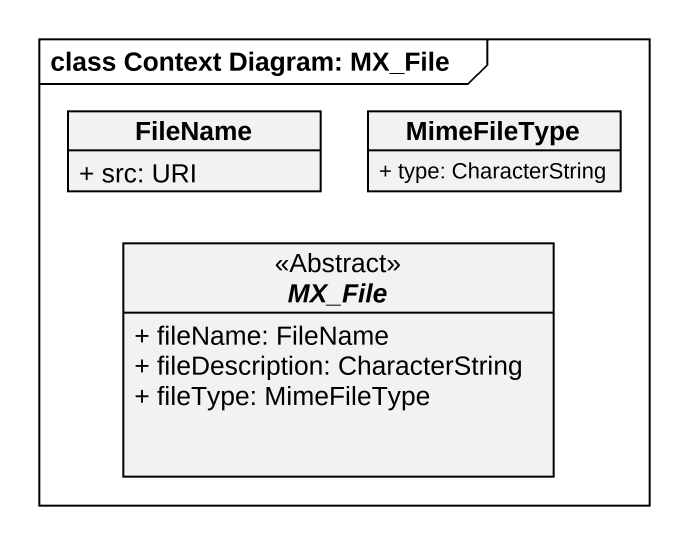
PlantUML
@startuml
mainframe class Context Diagram: MX_File
hide circle
hide empty members
skinparam classAttributeIconSize 0
class FileName {
  + src: URI
}
class MimeFileType {
  + type: CharacterString
}
abstract class MX_File <<Abstract>> {
  + fileName: FileName
  + fileDescription: CharacterString
  + fileType: MimeFileType
}
@enduml
